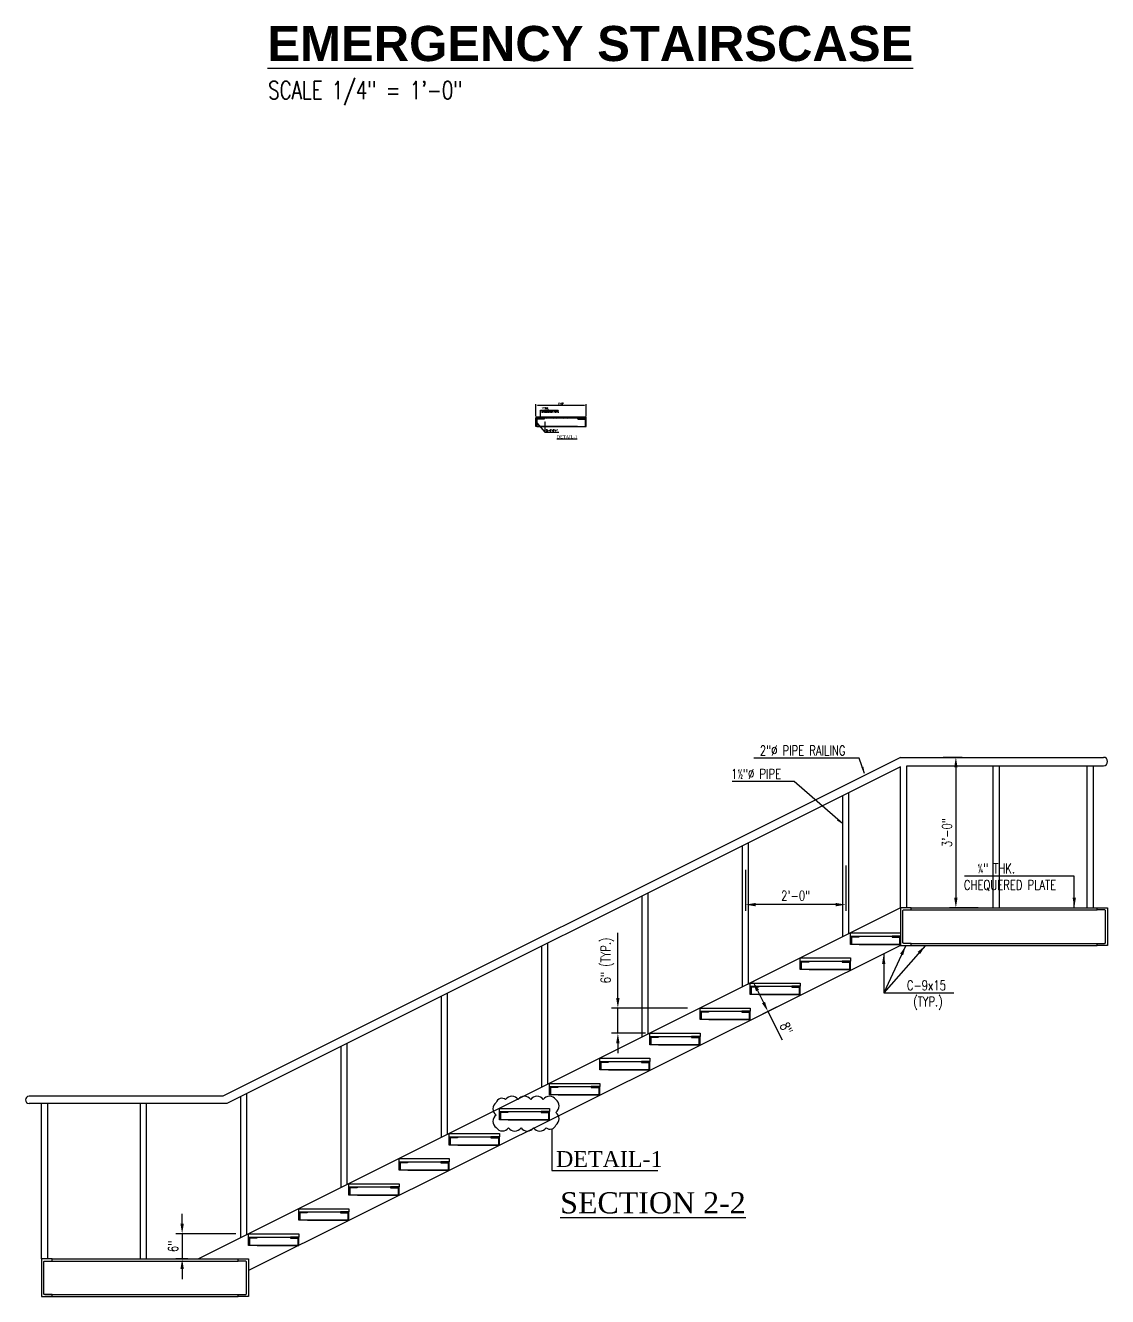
# Model space of a CAD drawing. Header units: inches. Extents: x 53231 to 57580, y 9630 to 11039.
# Drawn here: x 53248.1 to 53507, y 9858.2 to 10162.3 of the extents above; entities that cross this region are included whole.
import ezdxf
from ezdxf.enums import TextEntityAlignment as Align

# ---------------------------------------------------------------- set-up
doc = ezdxf.new("R2010")
doc.units = ezdxf.units.IN
doc.header["$MEASUREMENT"] = 0
doc.linetypes.add('HIDDEN2', pattern=[0.1875, 0.125, -0.0625])
doc.linetypes.add('PHANTOM2', pattern=[1.25, 0.625, -0.125, 0.125, -0.125, 0.125, -0.125])
for name, color, linetype in [('07--DIM-3', 3, 'Continuous'), ('A-TEXT-P', 242, 'Continuous'), ('A-TYP-DIM', 1, 'Continuous'), ('A-TYP-H-TEXT', 2, 'Continuous'), ('Grid', 8, 'PHANTOM2'), ('HATCH', 253, 'Continuous'), ('leder', 1, 'Continuous'), ('s-column', 6, 'Continuous'), ('Steel frame', 4, 'Continuous')]:
    doc.layers.add(name, color=color, linetype=linetype)
doc.styles.add('3-32', font='simplex.shx', dxfattribs={"width": 0.75, "height": 10.6666})
doc.styles.add('ARIAL', font='arial.ttf')
doc.styles.add('HADINGS', font='romantic.ttf')
doc.styles.add('rizwan', font='romans.shx', dxfattribs={"width": 0.75})
doc.dimstyles.new('STYLE-16', dxfattribs={"dimscale": 16, "dimtxt": 0.09375, "dimasz": 0.09375, "dimexe": 0.0625, "dimexo": 0.0625, "dimgap": 0.03125, "dimtad": 1, "dimzin": 3, "dimdsep": 46, "dimlunit": 4, "dimtxsty": 'rizwan', "dimcen": 0.125, "dimdle": 4, "dimclrd": 1, "dimclre": 1, "dimclrt": 2, "dimadec": 0, "dimazin": 0, "dimtfac": 0.5, "dimtix": 1, "dimtmove": 2, "dimatfit": 3, "dimfxl": 1, "dimfrac": 1, "dimtolj": 1, "dimtzin": 3, "dimarcsym": 0})
doc.dimstyles.new('STYLE-64', dxfattribs={"dimscale": 64, "dimtxt": 0.09375, "dimasz": 0.09375, "dimexe": 0.0625, "dimexo": 0.0625, "dimgap": 0.03125, "dimtad": 1, "dimzin": 3, "dimdsep": 46, "dimlunit": 4, "dimtxsty": 'rizwan', "dimcen": 0.125, "dimdle": 4, "dimclrd": 1, "dimclre": 1, "dimclrt": 2, "dimadec": 0, "dimazin": 0, "dimtfac": 0.5, "dimtix": 1, "dimtmove": 2, "dimatfit": 3, "dimfxl": 1, "dimfrac": 1, "dimtolj": 1, "dimtzin": 3, "dimarcsym": 0})

# ---------------------------------------------------------------- blocks, each defined once
blk = doc.blocks.new('*D134')
at = {"layer": 'A-TYP-DIM', "color": 1, "lineweight": -2, "ltscale": 1.5, "transparency": 16777216}
for p, q in [((53467.68, 9987.17), (53472.22, 9987.17)), ((53470.72, 9984.77), (53470.72, 9953.57)), ((53476.04, 9951.17), (53469.22, 9951.17))]:
    blk.add_line(p, q, dxfattribs=at)
at = {"layer": 'A-TYP-DIM', "color": 1, "ltscale": 1.5, "transparency": 16777216}
for points in [[(53470.32, 9984.77), (53471.12, 9984.77), (53470.72, 9987.17)], [(53470.32, 9953.57), (53471.12, 9953.57), (53470.72, 9951.17)]]:
    blk.add_solid(points, dxfattribs=at)
at = {"layer": 'DEFPOINTS', "color": 0, "ltscale": 1.5, "transparency": 16777216}
for p in [(53464.68, 9987.17), (53470.72, 9951.17), (53479.04, 9951.17)]:
    blk.add_point(p, dxfattribs=at)
at = {"layer": 'A-TYP-DIM', "color": 2, "ltscale": 1.5, "transparency": 16777216, "insert": (53468.58, 9969.17), "char_height": 2.344, "attachment_point": 5, "rotation": 90, "style": 'rizwan'}
blk.add_mtext('\\A1;3\'-0"', dxfattribs=at)
blk = doc.blocks.new('*D136')
at = {"layer": 'A-TYP-DIM', "color": 1, "lineweight": -2, "ltscale": 1.5, "transparency": 16777216}
for p, q in [((53420.39, 9960.25), (53420.39, 9950.43)), ((53444.39, 9961.32), (53444.39, 9950.43)), ((53441.99, 9951.93), (53422.79, 9951.93))]:
    blk.add_line(p, q, dxfattribs=at)
at = {"layer": 'A-TYP-DIM', "color": 1, "ltscale": 1.5, "transparency": 16777216}
for points in [[(53422.79, 9952.33), (53422.79, 9951.53), (53420.39, 9951.93)], [(53441.99, 9952.33), (53441.99, 9951.53), (53444.39, 9951.93)]]:
    blk.add_solid(points, dxfattribs=at)
at = {"layer": 'DEFPOINTS', "color": 0, "ltscale": 1.5, "transparency": 16777216}
for p in [(53420.39, 9963.25), (53444.39, 9964.32), (53420.39, 9951.93)]:
    blk.add_point(p, dxfattribs=at)
at = {"layer": 'A-TYP-DIM', "color": 2, "ltscale": 1.5, "transparency": 16777216, "insert": (53432.39, 9954.08), "char_height": 2.344, "attachment_point": 5, "style": 'rizwan'}
blk.add_mtext('\\A1;2\'-0"', dxfattribs=at)
blk = doc.blocks.new('*D140')
at = {"layer": 'A-TYP-DIM', "color": 1, "lineweight": -2, "ltscale": 1.5, "transparency": 16777216}
for p, q in [((53389.86, 9929.57), (53389.86, 9945.19)), ((53406.51, 9927.17), (53388.36, 9927.17)), ((53389.86, 9921.17), (53389.86, 9927.17)), ((53396.51, 9921.17), (53388.36, 9921.17)), ((53389.86, 9918.77), (53389.86, 9916.37))]:
    blk.add_line(p, q, dxfattribs=at)
at = {"layer": 'A-TYP-DIM', "color": 1, "ltscale": 1.5, "transparency": 16777216}
for points in [[(53389.46, 9929.57), (53390.26, 9929.57), (53389.86, 9927.17)], [(53389.46, 9918.77), (53390.26, 9918.77), (53389.86, 9921.17)]]:
    blk.add_solid(points, dxfattribs=at)
at = {"layer": 'DEFPOINTS', "color": 0, "ltscale": 1.5, "transparency": 16777216}
for p in [(53409.51, 9927.17), (53389.86, 9921.17), (53399.51, 9921.17)]:
    blk.add_point(p, dxfattribs=at)
at = {"layer": 'A-TYP-DIM', "color": 2, "ltscale": 1.5, "transparency": 16777216, "insert": (53387.32, 9938.58), "char_height": 2.3438, "attachment_point": 5, "rotation": 90, "style": 'rizwan'}
blk.add_mtext('\\A1;6" (TYP.)', dxfattribs=at)
blk = doc.blocks.new('*D141')
at = {"layer": 'A-TYP-DIM', "color": 1, "lineweight": -2, "ltscale": 1.5, "transparency": 16777216}
for p, q in [((53285.63, 9875.57), (53285.63, 9877.97)), ((53298.51, 9873.17), (53284.13, 9873.17)), ((53285.63, 9873.17), (53285.63, 9867.17)), ((53287, 9867.17), (53284.13, 9867.17)), ((53285.63, 9864.77), (53285.63, 9862.37))]:
    blk.add_line(p, q, dxfattribs=at)
at = {"layer": 'A-TYP-DIM', "color": 1, "ltscale": 1.5, "transparency": 16777216}
for points in [[(53285.23, 9875.57), (53286.03, 9875.57), (53285.63, 9873.17)], [(53285.23, 9864.77), (53286.03, 9864.77), (53285.63, 9867.17)]]:
    blk.add_solid(points, dxfattribs=at)
at = {"layer": 'DEFPOINTS', "color": 0, "ltscale": 1.5, "transparency": 16777216}
for p in [(53301.51, 9873.17), (53285.63, 9867.17), (53290, 9867.17)]:
    blk.add_point(p, dxfattribs=at)
at = {"layer": 'A-TYP-DIM', "color": 2, "ltscale": 1.5, "transparency": 16777216, "insert": (53283.48, 9870.17), "char_height": 2.344, "attachment_point": 5, "rotation": 90, "style": 'rizwan'}
blk.add_mtext('\\A1;6"', dxfattribs=at)
blk = doc.blocks.new('A$C306E5238')
at = {"layer": 'leder', "color": 1}
for p, q in [((0, 0.75), (-12, 0.75)), ((-12, 0.75), (-12, 0)), ((-2, 0), (-12, 0)), ((0, 0), (0, 0.75)), ((-2.1, -2), (-12, -2)), ((-11.76, -2), (-0.24, -2))]:
    blk.add_line(p, q, dxfattribs=at)
for points in [[(-12, -2), (-12, 0), (-10, 0), (-10, -0.24), (-11.76, -0.24), (-11.76, -2), (-12, -2)], [(0, -2), (0, 0), (-2, 0), (-2, -0.24), (-0.24, -0.24), (-0.24, -2), (0, -2)]]:
    blk.add_lwpolyline(points, dxfattribs=at)
blk = doc.blocks.new('*D145')
at = {"layer": 'A-TYP-DIM', "color": 1, "lineweight": -2, "ltscale": 1.5, "transparency": 16777216}
for p, q in [((53424.27, 9934.55), (53420.86, 9932.84)), ((53423.27, 9931.36), (53424.7, 9928.51)), ((53427.85, 9927.4), (53424.43, 9925.69)), ((53425.78, 9926.36), (53429.15, 9919.61))]:
    blk.add_line(p, q, dxfattribs=at)
at = {"layer": 'A-TYP-DIM', "color": 1, "ltscale": 1.5, "transparency": 16777216}
for points in [[(53423.63, 9931.54), (53422.92, 9931.19), (53422.2, 9933.51)], [(53425.06, 9928.69), (53424.34, 9928.33), (53425.78, 9926.36)]]:
    blk.add_solid(points, dxfattribs=at)
at = {"layer": 'DEFPOINTS', "color": 0, "ltscale": 1.5, "transparency": 16777216}
for p in [(53426.96, 9935.89), (53422.2, 9933.51), (53430.53, 9928.74)]:
    blk.add_point(p, dxfattribs=at)
at = {"layer": 'A-TYP-DIM', "color": 2, "ltscale": 1.5, "transparency": 16777216, "insert": (53430.19, 9922.32), "char_height": 2.344, "attachment_point": 5, "rotation": 296.5651, "style": 'rizwan'}
blk.add_mtext('\\A1;8"', dxfattribs=at)
blk = doc.blocks.new('*D195')
at = {"layer": 'A-TYP-DIM', "color": 1, "lineweight": -2, "transparency": 16777216}
for p, q in [((53370.27, 10068.79), (53370.27, 10071.69)), ((53382.27, 10068.79), (53382.27, 10071.69)), ((53370.65, 10071.44), (53381.9, 10071.44))]:
    blk.add_line(p, q, dxfattribs=at)
at = {"layer": 'A-TYP-DIM', "color": 1, "transparency": 16777216}
for points in [[(53370.65, 10071.5), (53370.65, 10071.37), (53370.27, 10071.44)], [(53381.9, 10071.5), (53381.9, 10071.37), (53382.27, 10071.44)]]:
    blk.add_solid(points, dxfattribs=at)
at = {"layer": 'DEFPOINTS', "color": 0, "transparency": 16777216}
for p in [(53370.27, 10068.54), (53382.27, 10071.44), (53382.27, 10068.54)]:
    blk.add_point(p, dxfattribs=at)
at = {"layer": 'A-TYP-DIM', "color": 2, "transparency": 16777216, "insert": (53376.27, 10071.79), "char_height": 0.375, "attachment_point": 5, "style": 'rizwan'}
blk.add_mtext('\\A1;1\'-0"', dxfattribs=at)

msp = doc.modelspace()

# ---------------------------------------------------------------- hatches: boundary and pattern name
at = {"layer": 'Grid', "linetype": 'HIDDEN2'}
h = msp.add_hatch(dxfattribs=at)
h.set_pattern_fill('ANSI37', color=256, scale=2)
h.set_pattern_definition([(45, (53370.2703, 10068.2856), (-0.1767767, 0.1767767), []), (135, (53370.2703, 10068.2856), (-0.1767767, -0.1767767), [])])
h.paths.add_polyline_path([(53382.27029224, 10068.53560571), (53370.27029224, 10068.53560571), (53370.27029224, 10068.28560571), (53378.27029224, 10068.28560571), (53382.27029224, 10068.28560571)])

# ---------------------------------------------------------------- linework, layer by layer
at = {"layer": '07--DIM-3'}
for p, q in [((53374.03286482, 9898.25829921), (53374.03286482, 9888.28893709)), ((53374.03286482, 9888.28893709), (53399.4594526, 9888.28893709))]:
    msp.add_line(p, q, dxfattribs=at)
msp.add_lwpolyline([(53375.01871969, 9905.31830492, 0.52056705), (53372.01871969, 9905.31830492, 0.52056705), (53369.01871969, 9905.31830492, 0.52056705), (53366.01871969, 9905.31830492, 0.52056705), (53363.01871969, 9905.31830492, 0.52056705), (53360.75349705, 9904.58352756, 0.52056705), (53360.75349705, 9901.58352756, 0.52056705), (53360.75349705, 9898.58352756, 0.52056705), (53363.69497415, 9898.52500466, 0.52056705), (53366.69497415, 9898.52500466, 0.52056705), (53369.69497415, 9898.52500466, 0.52056705), (53372.69497415, 9898.52500466, 0.52056705), (53375.01871969, 9899.20125912, 0.52056705), (53375.01871969, 9902.20125912, 0.52056705)], format="xyb", close=True, dxfattribs=at)
at = {"layer": 'HATCH', "color": 1}
for p, q in [((53457.51329643, 9987.16704076), (53295.34526799, 9906.08217643)), ((53457.51329643, 9987.16704076), (53506.01329588, 9987.16704076)), ((53457.5132964, 9984.93027637), (53296.33754586, 9904.34569015)), ((53457.51329588, 9951.16704098), (53457.5132964, 9984.93027637)), ((53459.01329586, 9951.16704098), (53459.01329638, 9985.16704098)), ((53459.01329638, 9985.16704076), (53506.01329588, 9985.16704076)), ((53479.68169376, 9951.16704098), (53479.68169428, 9984.93027637)), ((53481.18169374, 9951.16704098), (53481.18169427, 9985.16704098)), ((53502.11875525, 9951.16704098), (53502.11875577, 9984.93027637)), ((53503.61875523, 9951.16704098), (53503.61875575, 9985.16704098)), ((53443.64382792, 9944.23239026), (53443.64382811, 9977.99582525)), ((53445.14382792, 9944.9823917), (53445.14382811, 9978.74579464)), ((53419.64382787, 9932.23236736), (53419.64382805, 9965.99631498)), ((53421.14382787, 9932.9823688), (53421.14382805, 9966.74628437)), ((53395.64382786, 9920.23234449), (53395.64382805, 9953.99680474)), ((53397.14382786, 9920.98234592), (53397.14382805, 9954.74677413)), ((53371.64382789, 9908.23232163), (53371.64382806, 9941.99729451)), ((53373.1438279, 9908.98232306), (53373.14382807, 9942.7472639)), ((53347.64382789, 9896.23229875), (53347.64382805, 9929.99778426)), ((53349.14382789, 9896.98230019), (53349.14382806, 9930.74775365)), ((53323.64382784, 9884.23227586), (53323.64382805, 9917.99827401)), ((53325.14382785, 9884.98227729), (53325.14382805, 9918.74824341)), ((53295.34526799, 9906.08217643), (53249.00953589, 9906.08217643)), ((53296.33754586, 9904.34569015), (53249.00953589, 9904.34569015)), ((53252.00953589, 9867.16698878), (53252.00953612, 9904.34569015)), ((53253.50953589, 9867.16698878), (53253.50953612, 9904.34569015)), ((53275.64382777, 9867.16698878), (53275.643828, 9904.34569015)), ((53277.14382777, 9867.16698878), (53277.143828, 9904.34569015)), ((53299.6438278, 9872.23225297), (53299.64382801, 9905.99876375)), ((53301.14382781, 9872.9822544), (53301.14382801, 9906.74873315))]:
    msp.add_line(p, q, dxfattribs=at)
for centre, radius, start, end in [((53506.01329588, 9986.16704076), 1, 270, 90), ((53249.00953589, 9905.21393329), 0.86824314, 90, 270)]:
    msp.add_arc(centre, radius, start, end, dxfattribs=at)
at = {"layer": 'leder', "color": 1}
for p, q in [((53382.27029224, 10068.53560571), (53370.27029224, 10068.53560571)), ((53370.27029224, 10068.53560571), (53370.27029224, 10068.28560571)), ((53382.27029224, 10068.28560571), (53382.27029224, 10068.53560571)), ((53380.27029224, 10068.28560571), (53370.27029224, 10068.28560571)), ((53380.17029224, 10066.28560571), (53370.27029224, 10066.28560571)), ((53370.51029224, 10066.28560571), (53382.03029224, 10066.28560571))]:
    msp.add_line(p, q, dxfattribs=at)
at = {"layer": 's-column', "ltscale": 0.5}
for points in [[(53460.01329588, 9951.16704098), (53457.51329588, 9951.16704098), (53457.51329588, 9942.16704098), (53460.01329588, 9942.16704098), (53460.01329588, 9942.66704098), (53458.26329588, 9942.66704098, -0.4142135624), (53458.01329588, 9942.91704098), (53458.01329588, 9950.41704098, -0.4142135624), (53458.26329588, 9950.66704098), (53460.01329588, 9950.66704098), (53460.01329588, 9951.16704098)], [(53504.51329588, 9951.16704098), (53507.01329588, 9951.16704098), (53507.01329588, 9942.16704098), (53504.51329588, 9942.16704098), (53504.51329588, 9942.66704098), (53506.26329588, 9942.66704098, 0.4142135624), (53506.51329588, 9942.91704098), (53506.51329588, 9950.41704098, 0.4142135624), (53506.26329588, 9950.66704098), (53504.51329588, 9950.66704098), (53504.51329588, 9951.16704098)], [(53254.50953589, 9867.16698878), (53252.00953589, 9867.16698878), (53252.00953589, 9858.16698878), (53254.50953589, 9858.16698878), (53254.50953589, 9858.66698878), (53252.75953589, 9858.66698878, -0.4142135624), (53252.50953589, 9858.91698878), (53252.50953589, 9866.41698878, -0.4142135624), (53252.75953589, 9866.66698878), (53254.50953589, 9866.66698878), (53254.50953589, 9867.16698878)], [(53299.01329588, 9867.16698878), (53301.51329588, 9867.16698878), (53301.51329588, 9858.16698878), (53299.01329588, 9858.16698878), (53299.01329588, 9858.66698878), (53300.76329588, 9858.66698878, 0.4142135624), (53301.01329588, 9858.91698878), (53301.01329588, 9866.41698878, 0.4142135624), (53300.76329588, 9866.66698878), (53299.01329588, 9866.66698878), (53299.01329588, 9867.16698878)]]:
    msp.add_lwpolyline(points, format="xyb", dxfattribs=at)
at = {"layer": 'Steel frame', "color": 200}
for p, q in [((53457.51329588, 9951.16713746), (53289.51331875, 9867.16698878)), ((53457.51329588, 9951.16704098), (53457.5131454, 9951.16704098)), ((53460.01329588, 9951.16704098), (53504.51329588, 9951.16704098)), ((53460.01329588, 9950.66704098), (53504.51329588, 9950.66704098)), ((53457.51329588, 9942.18627829), (53301.51329588, 9864.43621466)), ((53460.01329588, 9942.66704098), (53504.51329588, 9942.66704098)), ((53460.01329588, 9942.16704098), (53504.51329588, 9942.16704098)), ((53254.50953589, 9867.16698878), (53299.01329588, 9867.16698878)), ((53254.50953589, 9866.66698878), (53299.01329588, 9866.66698878)), ((53252.75953589, 9858.66698878), (53299.01329588, 9858.66698878)), ((53254.50953589, 9858.16698878), (53299.01329588, 9858.16698878))]:
    msp.add_line(p, q, dxfattribs=at)
for points in [[(53370.27029224, 10066.28560571), (53370.27029224, 10068.28560571), (53372.27029224, 10068.28560571), (53372.27029224, 10068.04560571), (53370.51029224, 10068.04560571), (53370.51029224, 10066.28560571), (53370.27029224, 10066.28560571)], [(53382.27029224, 10066.28560571), (53382.27029224, 10068.28560571), (53380.27029224, 10068.28560571), (53380.27029224, 10068.04560571), (53382.03029224, 10068.04560571), (53382.03029224, 10066.28560571), (53382.27029224, 10066.28560571)]]:
    msp.add_lwpolyline(points, dxfattribs=at)

# ---------------------------------------------------------------- block references
at = {"layer": 'HATCH', "xscale": -1}
for p in [(53445.51329588, 9944.41698878), (53433.51329588, 9938.41698878), (53421.51329588, 9932.41698878), (53409.51329588, 9926.41698878), (53397.51329588, 9920.41698878), (53385.51329588, 9914.41698878), (53373.51329588, 9908.41698878), (53361.51329588, 9902.41698878), (53349.51329588, 9896.41698878), (53337.51329588, 9890.41698878), (53325.51329588, 9884.41698878), (53313.51329588, 9878.41698878), (53301.51329588, 9872.41698878)]:
    msp.add_blockref('A$C306E5238', p, dxfattribs=at)

# ---------------------------------------------------------------- texts
at = {"layer": 'A-TEXT-P', "color": 4, "insert": (53306.02700153, 10162.13338763), "char_height": 8.4, "attachment_point": 1, "style": 'ARIAL'}
msp.add_mtext_dynamic_manual_height_columns('{\\fArial|b1|i0|c0|p34;\\LEMERGENCY STAIRSCASE}', width=863.7811566335, gutter_width=30, heights=[0], dxfattribs=at)
at = {"layer": 'A-TEXT-P', "color": 2, "insert": (53306.2148279, 10148.89852885), "char_height": 4.26664, "attachment_point": 1, "style": '3-32'}
msp.add_mtext_dynamic_manual_height_columns('\\A1;SCALE 1/4" = 1\'-0"', width=160.3765379094, gutter_width=30, heights=[0], dxfattribs=at)
at = {"layer": 'A-TYP-DIM', "color": 2, "style": 'rizwan', "width": 0.75}
for s, p in [('¼" THK.', (53371.63693616, 10070.45536402)), ('CHEQUERED PLATE', (53371.63693616, 10069.64754623)), ('2L-2"x2"x¼"', (53372.67943448, 10065.1973675))]:
    msp.add_text(s, height=0.375, dxfattribs=at).set_placement(p)
at = {"layer": 'A-TYP-DIM', "color": 2, "linetype": 'HIDDEN2', "style": 'rizwan', "width": 0.75}
for s, p in [('2"%%C PIPE RAILING', (53423.82104101, 9987.62685604)), ('1½"%%C PIPE', (53416.96372595, 9982.01908011)), ('¼" THK.', (53475.89495706, 9959.38952115)), ('CHEQUERED PLATE', (53472.63738093, 9955.47226677)), ('C-9x15', (53459.00274419, 9931.45881366)), ('(TYP.)', (53460.54484121, 9927.56911284))]:
    msp.add_text(s, height=2.34375, dxfattribs=at).set_placement(p)
at = {"layer": 'A-TYP-H-TEXT', "color": 3, "style": 'HADINGS'}
msp.add_text('%%UDETAIL-1', height=0.7171875, dxfattribs=at).set_placement((53375.26734541, 10063.47219764))
for s, height, p in [('DETAIL-1', 3.796875, (53387.80616175, 9891.07116564)), ('%%USECTION 2-2', 5.0625, (53398.25214636, 9880.5991128))]:
    msp.add_text(s, height=height, dxfattribs=at).set_placement(p, align=Align.MIDDLE_CENTER)

# ---------------------------------------------------------------- dimensions: what is measured, and where the dimension line sits
at = {"layer": 'A-TYP-DIM'}
dim = msp.add_linear_dim(base=(53382.27029224, 10071.43717839), p1=(53370.27029224, 10068.53560571), p2=(53382.27029224, 10068.53560571), dimstyle='STYLE-16', override={"dimscale": 4, "dimtad": 3, "dimdec": 3}, dxfattribs=at)
dim.commit()
dim.dimension.update_dxf_attribs({"geometry": '*D195', "text_midpoint": (53376.27029224, 10071.78539267)})
at = {"layer": 'A-TYP-DIM', "ltscale": 1.5}
for base, p1, p2, angle, override, picture, middle in [((53470.7249795926, 9951.1670407599), (53464.6762616697, 9987.1670407599), (53479.0424892419, 9951.1670407599), 90, {"dimscale": 24, "dimtxt": 0.097656, "dimasz": 0.1, "dimexo": 0.125, "dimdec": 8, "dimtmove": 0, "dimatfit": 2}, '*D134', (53468.5798903069, 9969.1670407599)), ((53420.3938280566, 9951.9338370177), (53444.3938280344, 9964.322868958), (53420.3938280566, 9963.2454174168), 180, {"dimscale": 24, "dimtxt": 0.097656, "dimasz": 0.1, "dimexo": 0.125, "dimdec": 8, "dimtmove": 0, "dimatfit": 2}, '*D136', (53432.3938280455, 9954.0789263034)), ((53285.62899065, 9867.16698878), (53301.51329588, 9873.16698878), (53290.00421017, 9867.16698878), 90, {"dimscale": 24, "dimtxt": 0.097656, "dimasz": 0.1, "dimexo": 0.125, "dimdec": 0, "dimtmove": 0, "dimatfit": 2}, '*D141', (53283.48390137, 9870.16698878))]:
    dim = msp.add_linear_dim(base=base, p1=p1, p2=p2, angle=angle, dimstyle='STYLE-64', override=override, dxfattribs=at)
    dim.commit()
    dim.dimension.update_dxf_attribs({"geometry": picture, "text_midpoint": middle})
dim = msp.add_linear_dim(base=(53389.8584579373, 9921.1669887836), p1=(53409.5130900145, 9927.1669887836), p2=(53399.5130900145, 9921.1669887836), angle=90, text='<> (TYP.)', dimstyle='STYLE-64', override={"dimscale": 24, "dimtxt": 0.097656, "dimasz": 0.1, "dimexo": 0.125, "dimdec": 8, "dimtmove": 0, "dimatfit": 2}, dxfattribs=at)
dim.commit()
dim.dimension.update_dxf_attribs({"geometry": '*D140', "text_midpoint": (53389.8584579373, 9938.5763637837), "dimtype": 160})
dim = msp.add_linear_dim(base=(53422.20019075, 9933.51055124), p1=(53430.53188777, 9928.73880267), p2=(53426.95684167, 9935.88888124), angle=116.5650948623, dimstyle='STYLE-64', override={"dimscale": 24, "dimtxt": 0.097656, "dimasz": 0.1, "dimexo": 0.125, "dimdec": 0, "dimtmove": 0, "dimatfit": 2}, dxfattribs=at)
dim.commit()
dim.dimension.update_dxf_attribs({"geometry": '*D145', "text_midpoint": (53428.27445074, 9921.36205442), "dimtype": 161})

# ---------------------------------------------------------------- leaders
at = {"layer": 'A-TYP-DIM'}
for points, override in [([(53371.39667302, 10068.53560571), (53371.39667302, 10070.22129006), (53375.54966302, 10070.22129006)], {"dimscale": 4, "dimtad": 3, "dimdec": 3}), ([(53370.51029224, 10067.16560571), (53372.42874818, 10064.96329353), (53375.73457948, 10064.96329353)], {"dimscale": 4, "dimtad": 3, "dimdec": 3}), ([(53372.42874818, 10067.37996126), (53372.42874818, 10064.96329353)], {"dimscale": 3, "dimtad": 3, "dimdec": 3, "dimldrblk": 'Dot'})]:
    msp.add_leader(points, dimstyle='STYLE-16', override=override, dxfattribs=at)
at = {"layer": 'A-TYP-DIM', "ltscale": 1.5}
for points, override in [([(53448.89875258, 9983.32382766), (53447.58255482, 9986.97804651), (53422.3910734, 9986.97804651)], {"dimscale": 16, "dimtxt": 0.097656, "dimasz": 0.1, "dimexo": 0.125, "dimdec": 0, "dimtmove": 0, "dimatfit": 2}), ([(53443.64382807, 9971.22832865), (53432.01988262, 9981.37027059), (53417.24100753, 9981.37027059)], {"dimscale": 16, "dimtxt": 0.097656, "dimasz": 0.1, "dimexo": 0.125, "dimdec": 0, "dimtmove": 0, "dimatfit": 2}), ([(53499.05053854, 9951.16704098), (53499.05053854, 9958.74071163), (53472.79097729, 9958.74071163)], {"dimscale": 24, "dimtxt": 0.097656, "dimasz": 0.1, "dimexo": 0.125, "dimdec": 8, "dimtmove": 0, "dimatfit": 2}), ([(53458.76329588, 9942.16704098), (53453.46121444, 9930.81000414)], {"dimscale": 24, "dimtxt": 0.097656, "dimasz": 0.1, "dimexo": 0.125, "dimdec": 8, "dimtmove": 0, "dimatfit": 2}), ([(53463.46618168, 9942.16704098), (53453.46121444, 9930.81000414)], {"dimscale": 24, "dimtxt": 0.097656, "dimasz": 0.1, "dimexo": 0.125, "dimdec": 8, "dimtmove": 0, "dimatfit": 2}), ([(53453.46121444, 9940.16672964), (53453.46121444, 9930.81000414), (53470.25873818, 9930.81000414)], {"dimscale": 24, "dimtxt": 0.097656, "dimasz": 0.1, "dimexo": 0.125, "dimdec": 8, "dimtmove": 0, "dimatfit": 2})]:
    msp.add_leader(points, dimstyle='STYLE-64', override=override, dxfattribs=at)

doc.saveas('drawing.dxf')
